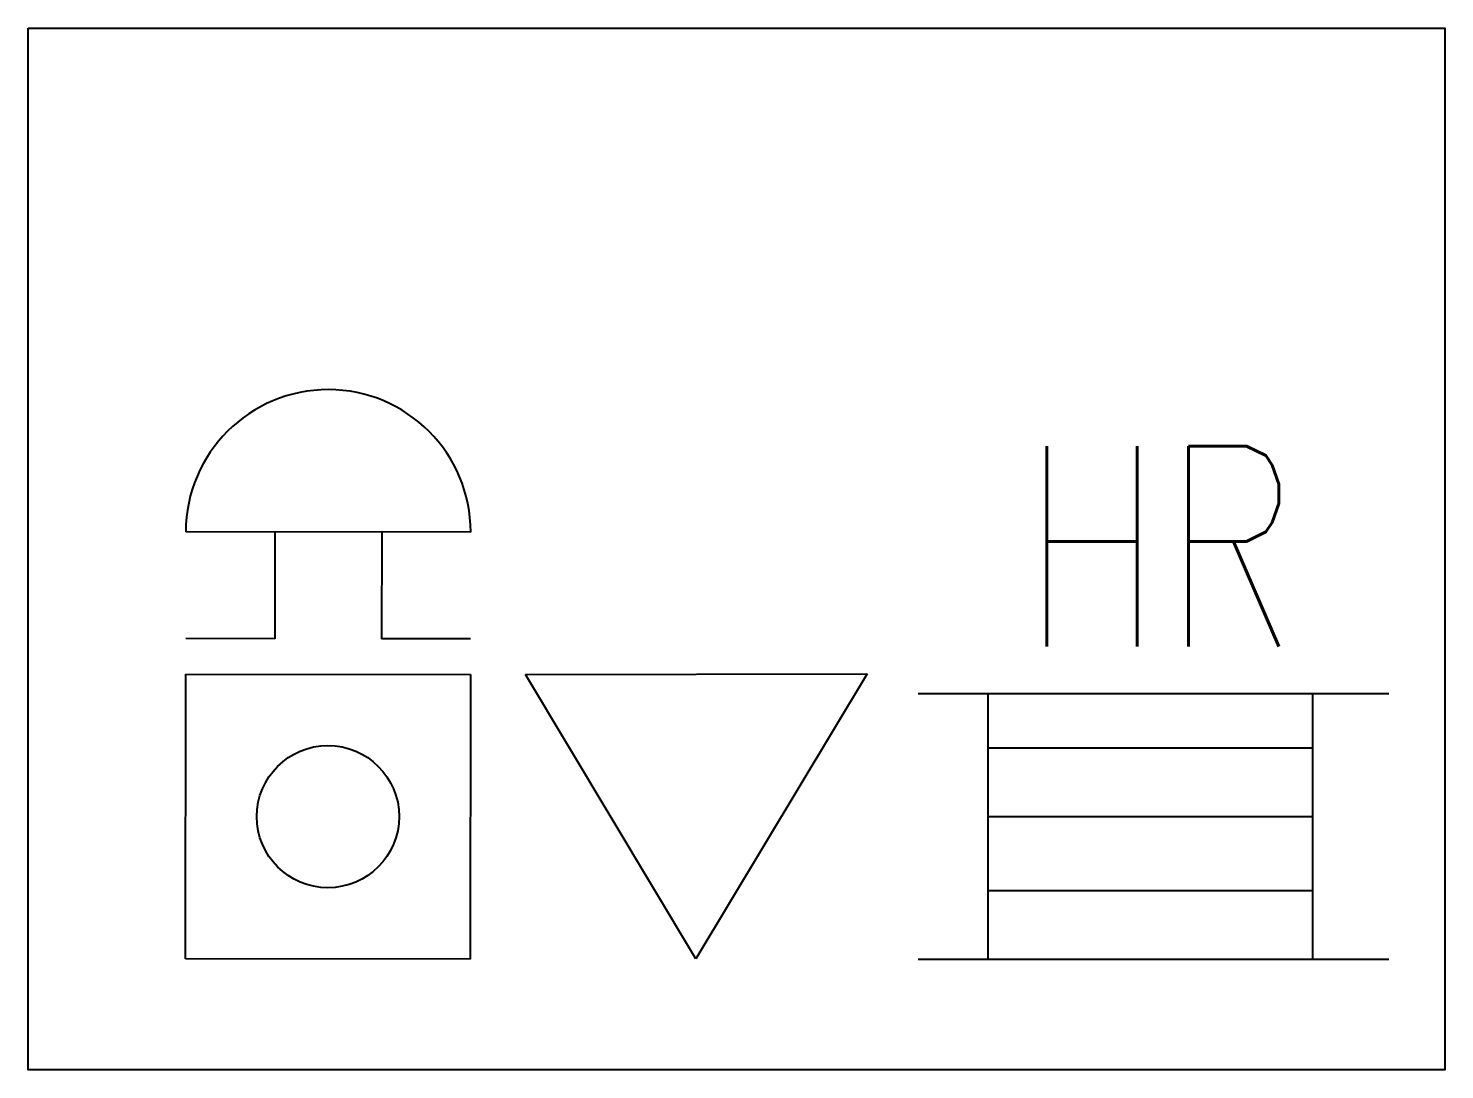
# Model space of a CAD drawing. Extents: x 134044 to 2458691, y -1196082 to 3409924.
# Drawn here: x 136182.71 to 136198.53, y 153615.32 to 153626.96 of the extents above; entities that cross this region are included whole.
import ezdxf

# ---------------------------------------------------------------- set-up
doc = ezdxf.new("R2010")
doc.units = 0
doc.layers.get('0').update_dxf_attribs({"linetype": 'CONTINUOUS'})
doc.layers.add('FAPOINT', color=1, linetype='CONTINUOUS')
doc.layers.add('FF_GRID_LINE', color=8, linetype='CONTINUOUS')
doc.styles.add('PLOT02__REVB$0$NARROW', font='SIMPLEX', dxfattribs={"width": 0.75})

msp = doc.modelspace()

# ---------------------------------------------------------------- linework, layer by layer
at = {"color": 1}
for p, q in [((136187.649, 153621.33, 16734.629), (136184.468, 153621.333, 16734.629)), ((136185.462, 153621.332, 16734.629), (136185.461, 153620.139, 16734.629)), ((136186.655, 153621.331, 16734.629), (136186.654, 153620.138, 16734.629)), ((136185.461, 153620.139, 16734.629), (136184.466, 153620.14, 16734.629)), ((136187.648, 153620.137, 16734.629), (136186.654, 153620.138, 16734.629)), ((136188.26, 153619.737, 16734.629), (136192.078, 153619.748, 16734.629)), ((136192.078, 153619.748, 16734.629), (136190.165, 153616.561, 16734.629)), ((136184.463, 153616.561, 16734.629), (136184.466, 153619.742, 16734.629)), ((136184.466, 153619.742, 16734.629), (136187.647, 153619.739, 16734.629)), ((136187.647, 153619.739, 16734.629), (136187.644, 153616.558, 16734.629)), ((136190.165, 153616.561, 16734.629), (136188.26, 153619.737, 16734.629))]:
    msp.add_line(p, q, dxfattribs=at)
msp.add_lwpolyline([(136182.708, 153626.962), (136198.529, 153626.962), (136198.529, 153615.321), (136182.708, 153615.321)], close=True, dxfattribs=at)
msp.add_circle((136186.055, 153618.15, 16734.629), 0.795, dxfattribs=at)
msp.add_arc((136186.058, 153621.332, 16734.629), 1.591, 359.9397, 179.9397, dxfattribs=at)
at = {"layer": 'FAPOINT', "color": 1, "linetype": 'BYBLOCK'}
for p, q in [((136192.648, 153619.527, 16734.629), (136197.906, 153619.527, 16734.629)), ((136193.431, 153616.557, 16734.629), (136193.431, 153619.527, 16734.629)), ((136197.056, 153616.557, 16734.629), (136197.056, 153619.527, 16734.629)), ((136193.431, 153618.918, 16734.629), (136197.056, 153618.918, 16734.629)), ((136193.431, 153618.151, 16734.629), (136197.056, 153618.151, 16734.629)), ((136193.431, 153617.323, 16734.629), (136197.056, 153617.323, 16734.629)), ((136192.648, 153616.557, 16734.629), (136197.906, 153616.557, 16734.629))]:
    msp.add_line(p, q, dxfattribs=at)
at = {"layer": 'FF_GRID_LINE', "color": 1}
msp.add_line((136187.644, 153616.558, 16734.629), (136184.463, 153616.561, 16734.629), dxfattribs=at)

# ---------------------------------------------------------------- texts
at = {"color": 1, "linetype": 'BYBLOCK', "style": 'PLOT02__REVB$0$NARROW', "width": 0.75}
msp.add_text('HR', height=2.2387, dxfattribs=at).set_placement((136193.797, 153620.053, 16734.706))

doc.saveas('drawing.dxf')
